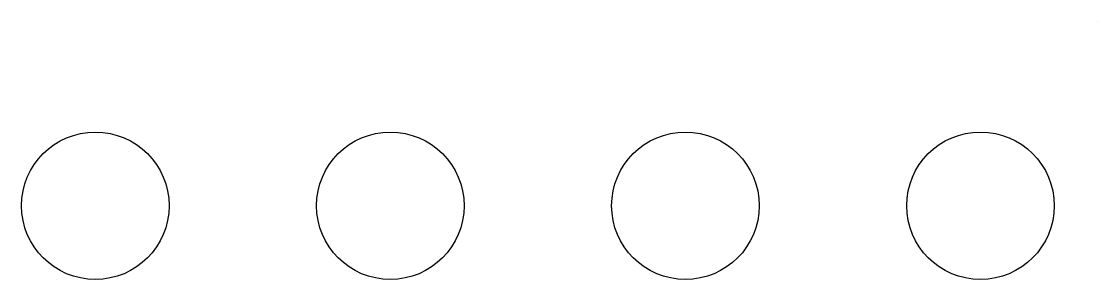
# Model space of a CAD drawing. Header units: inches. Extents: x 5.6 to 45.8, y -63.9 to 26.8.
# Drawn here: x 16.59 to 45.76, y 19.82 to 26.82 of the extents above.
import ezdxf

# ---------------------------------------------------------------- set-up
doc = ezdxf.new("R2010")
doc.units = ezdxf.units.IN
doc.header["$MEASUREMENT"] = 0

msp = doc.modelspace()

# ---------------------------------------------------------------- linework, layer by layer
msp.add_line((45.763, 26.816), (45.763, 26.816, 3))
for centre in [(18.591, 21.816), (26.591, 21.816), (34.591, 21.816), (42.591, 21.816)]:
    msp.add_circle(centre, 2)

doc.saveas('drawing.dxf')
